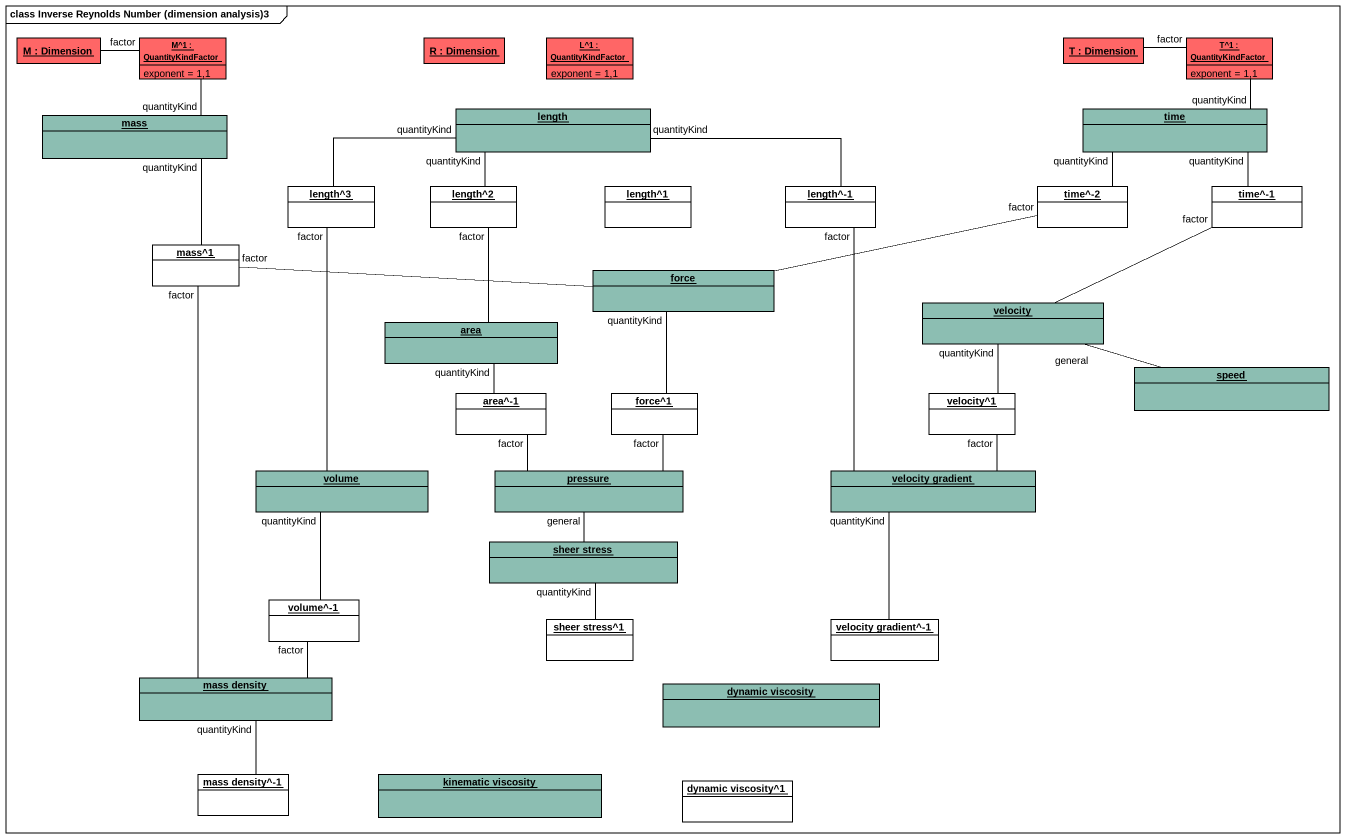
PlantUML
@startuml
mainframe class Inverse Reynolds Number (dimension analysis)3
hide circle
hide empty members
object "M : Dimension" as M #FF6666
object "M^1 : QuantityKindFactor" as M_1 #FF6666 {
  exponent = 1,1
}
object "R : Dimension" as R #FF6666
object "L^1 : QuantityKindFactor" as L_1 #FF6666 {
  exponent = 1,1
}
object "T : Dimension" as T #FF6666
object "T^1 : QuantityKindFactor" as T_1 #FF6666 {
  exponent = 1,1
}
object mass #8CBEB2
object length #8CBEB2
object time #8CBEB2
object "length^3" as length_3 #FFFFFF
object "length^2" as length_2 #FFFFFF
object "length^1" as length_1 #FFFFFF
object "length^-1" as length_1_2 #FFFFFF
object "time^-2" as time_2 #FFFFFF
object "time^-1" as time_1 #FFFFFF
object "mass^1" as mass_1 #FFFFFF
object force #8CBEB2
object velocity #8CBEB2
object area #8CBEB2
object speed #8CBEB2
object "area^-1" as area_1 #FFFFFF
object "force^1" as force_1 #FFFFFF
object "velocity^1" as velocity_1 #FFFFFF
object volume #8CBEB2
object pressure #8CBEB2
object "velocity gradient" as velocity_gradient #8CBEB2
object "sheer stress" as sheer_stress #8CBEB2
object "volume^-1" as volume_1 #FFFFFF
object "sheer stress^1" as sheer_stress_1 #FFFFFF
object "velocity gradient^-1" as velocity_gradient_1 #FFFFFF
object "mass density" as mass_density #8CBEB2
object "dynamic viscosity" as dynamic_viscosity #8CBEB2
object "mass density^-1" as mass_density_1 #FFFFFF
object "kinematic viscosity" as kinematic_viscosity #8CBEB2
object "dynamic viscosity^1" as dynamic_viscosity_1 #FFFFFF
M_1 -left- M : factor
T_1 -left- T : factor
mass -up- M_1 : quantityKind
mass -- mass_1 : quantityKind
length -left- length_3 : quantityKind
length -- length_2 : quantityKind
length -right- length_1_2 : quantityKind
time -up- T_1 : quantityKind
time -- time_2 : quantityKind
time -- time_1 : quantityKind
length_3 -- volume : factor
length_2 -- area : factor
length_1_2 -- velocity_gradient : factor
time_2 -left- force : factor
time_1 -left- velocity : factor
mass_1 -right- force : factor
mass_1 -- mass_density : factor
force -- force_1 : quantityKind
velocity -- velocity_1 : quantityKind
area -- area_1 : quantityKind
speed -left- velocity : general
area_1 -- pressure : factor
force_1 -- pressure : factor
velocity_1 -- velocity_gradient : factor
volume -- volume_1 : quantityKind
velocity_gradient -- velocity_gradient_1 : quantityKind
sheer_stress -up- pressure : general
sheer_stress -- sheer_stress_1 : quantityKind
volume_1 -- mass_density : factor
mass_density -- mass_density_1 : quantityKind
@enduml
